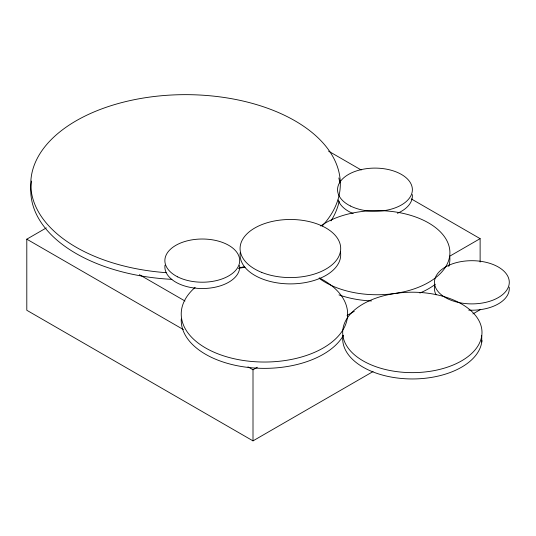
<?xml version="1.0" encoding="UTF-8"?>
<svg xmlns="http://www.w3.org/2000/svg" width="536" height="536" viewBox="0 0 536 536"><rect width="100%" height="100%" fill="white"/><g stroke="black" fill="none" stroke-linecap="round" stroke-linejoin="round"><path stroke-width="0.8" d="M373.076 371.548L253.005 440.867L26.8 310.27L26.8 239.177L46.331 227.9M247.934 366.845L253.005 369.773L257.347 367.267M347.033 315.49L354.269 311.309M449.744 256.188L480.122 238.647L480.122 262.07M472.893 313.915L480.122 309.741M328.595 151.165L361.217 169.999M411.246 198.883L480.122 238.647M139.394 274.687L184.98 301.011M26.8 239.177L183.406 329.593M481.757 335.717A69.653 40.213 0 0 1 372.681 365.485A69.653 40.213 0 0 1 382.563 296.066A69.653 40.213 0 0 1 481.757 335.717L481.757 342.035M253.005 369.773L253.005 440.867M343.482 335.302A83.201 48.032 0 0 1 250.212 367.656A83.201 48.032 0 0 1 181.255 319.054M319.349 277.923A83.201 48.032 0 0 1 329.312 344.072A83.201 48.032 0 0 1 215.298 352.768A83.201 48.032 0 0 1 195.158 287.397M238.339 268.389A83.201 48.032 0 0 1 245.026 267.296M435.366 284.207A72.883 42.076 0 0 1 419.869 293.031M371.508 300.951A72.883 42.076 0 0 1 338.98 294.887M449.751 256.315A72.883 42.076 0 0 1 448.733 266.499M320.642 226.004A72.883 42.076 0 0 1 427.433 222.286A72.883 42.076 0 0 1 425.591 284.047A72.883 42.076 0 0 1 319.081 278.197M481.931 340.434A69.653 40.213 0 0 1 408.017 378.878A69.653 40.213 0 0 1 342.913 335.449M509.2 287.135A37.406 21.594 0 0 1 468.719 310.13M436.063 294.847A37.406 21.594 0 0 1 434.736 286.05M239.605 265.454A37.406 21.594 0 0 1 202.039 288.529A37.406 21.594 0 0 1 165.001 265.173M340.434 251.887A50.31 29.045 0 0 1 290.914 283.892A50.31 29.045 0 0 1 240.249 252.49M412.285 194.548A37.406 21.594 0 0 1 397.424 213.295M353.17 213.569A37.406 21.594 0 0 1 338.162 199.895M339.201 201.161A154.79 89.371 0 0 1 331.027 220.865M171.902 279.356A154.79 89.371 0 0 1 31.591 181.047M338.839 177.939A154.79 89.371 0 0 1 339.804 182.917M166.133 272.677A154.79 89.371 0 0 1 35.45 162.18A154.79 89.371 0 0 1 241.227 100.634A154.79 89.371 0 0 1 322.19 226.004M244.664 266.613A154.79 89.371 0 0 1 239.86 267.705M447.292 298.572A37.406 21.594 0 0 0 508.59 286.445A37.406 21.594 0 0 0 459.754 261.863A37.406 21.594 0 0 0 447.292 298.572M177.704 276.891A37.406 21.594 0 0 0 238.996 264.764A37.406 21.594 0 0 0 190.159 240.182A37.406 21.594 0 0 0 177.704 276.891M261.776 272.422A50.31 29.045 0 0 0 340.528 250.888A50.31 29.045 0 0 0 268.851 222.279A50.31 29.045 0 0 0 261.776 272.422M350.383 205.978A37.406 21.594 0 0 0 411.675 193.851A37.406 21.594 0 0 0 362.845 169.269A37.406 21.594 0 0 0 350.383 205.978"/></g></svg>
